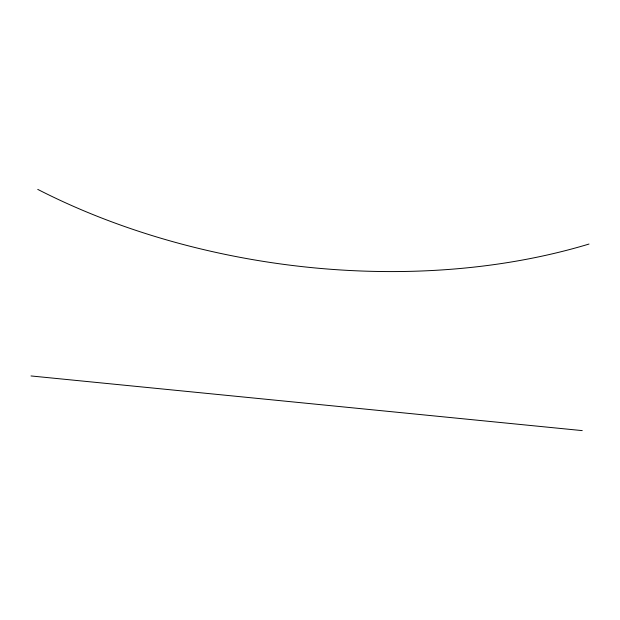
<?xml version="1.0" encoding="UTF-8"?>
<svg xmlns="http://www.w3.org/2000/svg" width="620" height="620" viewBox="0 0 620 620"><rect width="100%" height="100%" fill="white"/><g stroke="black" fill="none" stroke-linecap="round" stroke-linejoin="round"><path stroke-width="0.93" d="M31 375.953L582.242 430.613M589 244.047A503.75 307.365 7.8 0 1 37.758 189.387"/></g></svg>
